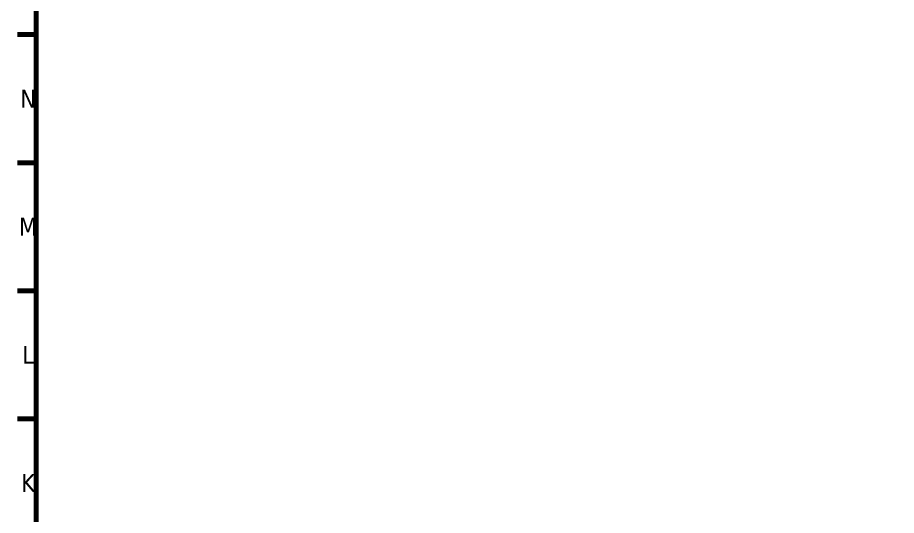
# Model space of a CAD drawing. Header units: millimetres. Extents: x 0 to 3000, y 0 to 3000.
# Drawn here: x 9.6 to 499.4, y 731.9 to 1009.5 of the extents above; entities that cross this region are included whole.
import ezdxf

# ---------------------------------------------------------------- set-up
doc = ezdxf.new("R2010")
doc.units = ezdxf.units.MM
doc.layers.add('Border (ANSI)', color=7, linetype='Continuous', lineweight=70)
doc.styles.add('Note Text (ANSI)', font='tahoma.ttf')

# ---------------------------------------------------------------- blocks, each defined once
blk = doc.blocks.new('Borders Default Border')
at = {"layer": 'Border (ANSI)'}
for p, q in [((20, 1000), (9.6, 1000)), ((20, 928.57), (9.6, 928.57)), ((20, 857.14), (9.6, 857.14)), ((20, 785.71), (9.6, 785.71))]:
    blk.add_line(p, q, dxfattribs=at)
at = {"layer": 'Border (ANSI)', "flags": 128}
blk.add_lwpolyline([(20, 20), (20, 2980), (2980, 2980), (2980, 20), (20, 20)], dxfattribs=at)
at = {"layer": 'Border (ANSI)', "char_height": 10, "attachment_point": 7, "style": 'Note Text (ANSI)'}
for s, insert in [('N', (11.01, 959.29)), ('M', (10.3, 887.86)), ('L', (12.18, 816.43)), ('K', (11.56, 745))]:
    blk.add_mtext(s, dxfattribs=dict(at, insert=insert))

msp = doc.modelspace()

# ---------------------------------------------------------------- block references
msp.add_blockref('Borders Default Border', (0, 0))

doc.saveas('drawing.dxf')
